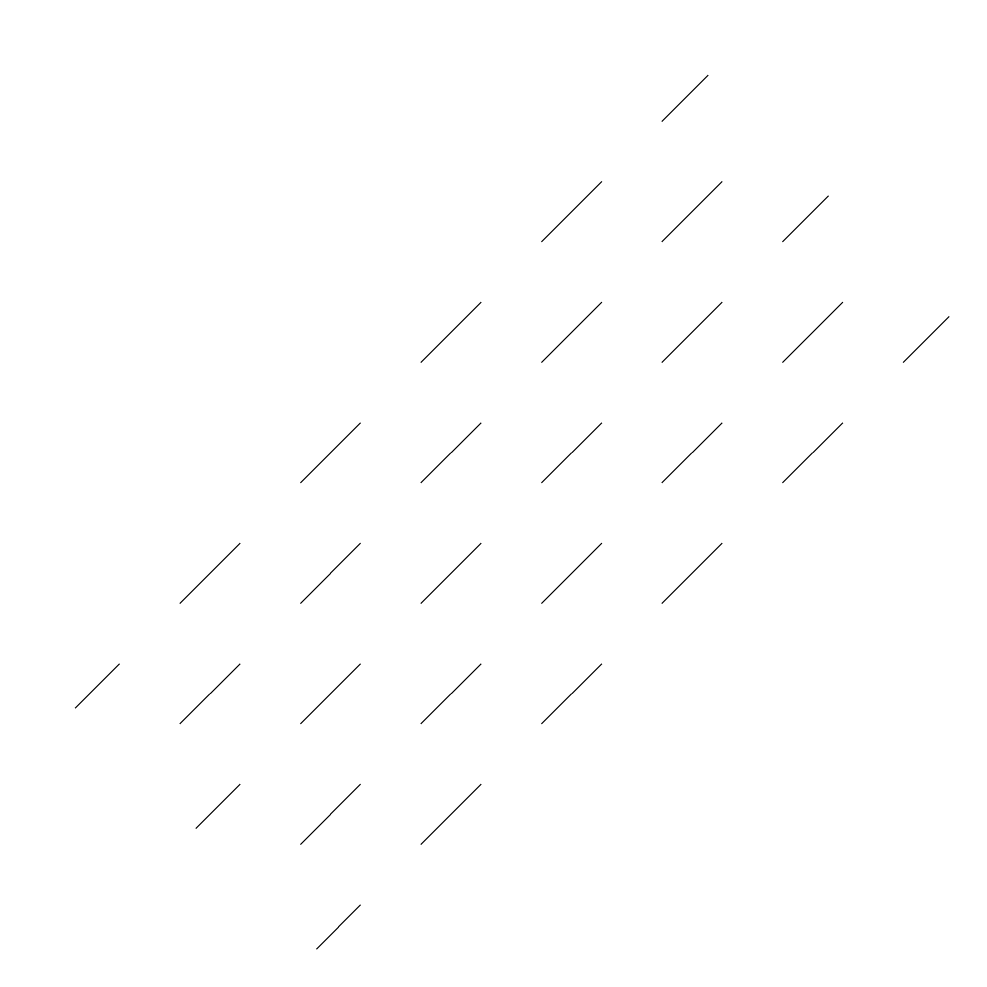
# Model space of a CAD drawing. Header units: metres. Extents: x 260.8 to 282, y 94.2 to 115.4.
import ezdxf

# ---------------------------------------------------------------- set-up
doc = ezdxf.new("R2010")
doc.units = ezdxf.units.M
doc.header["$MEASUREMENT"] = 0
doc.layers.get('0').update_dxf_attribs({"linetype": 'CONTINUOUS'})

msp = doc.modelspace()

# ---------------------------------------------------------------- hatches: boundary and pattern name
h = msp.add_hatch()
h.set_pattern_fill('DASH', color=1, scale=0.6, angle=45, style=0)
h.set_pattern_definition([(45, (167.4162, -175.1454), (2e-16, 2.694077), [1.905, -1.905])])
h.paths.add_polyline_path([(282.022, 108.34), (274.951, 115.411), (260.808, 101.269), (267.88, 94.198)])

doc.saveas('drawing.dxf')
